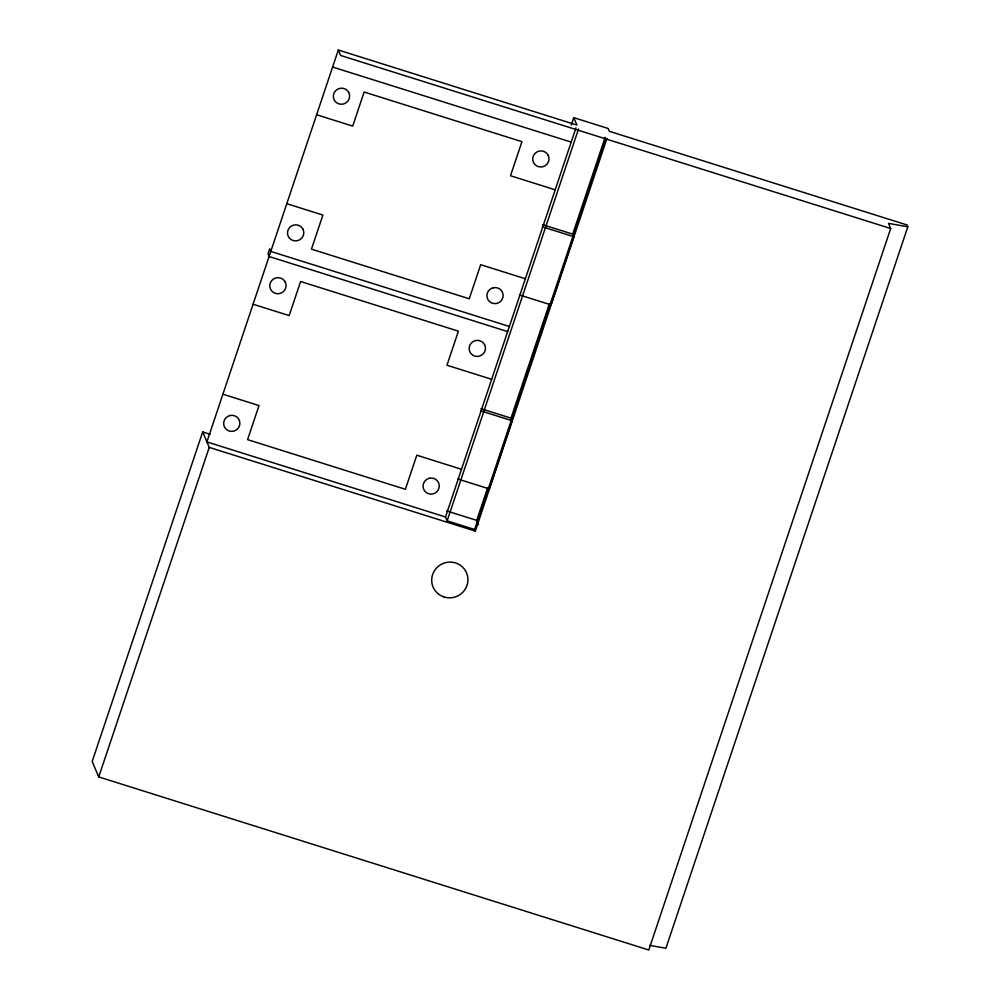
<?xml version="1.0" encoding="UTF-8"?>
<svg xmlns="http://www.w3.org/2000/svg" width="1000" height="1000" viewBox="0 0 1000 1000"><rect width="100%" height="100%" fill="white"/><g stroke="black" fill="none" stroke-linecap="round" stroke-linejoin="round"><path stroke-width="1.5" d="M210.113 434.275L202.675 431.938L92.175 761.488L98.737 776.938L648.787 950L890.688 228.525L888.512 223.388L907.825 226.775L665.913 948.25L649.562 945.375M907.825 226.775L907.05 224.975L609.35 131.312L608.138 128.475L573.763 117.662L576.912 125.062L338.325 50L206.912 441.912L445.5 516.987L447.137 520.85L474.637 529.5L475.325 531.112L209.237 447.388L202.675 431.938M98.737 776.938L209.237 447.388M571.3 125L573.763 117.662M445.5 516.987L575.95 127.9M447.137 520.85L578.55 128.925M478.525 524.612L476.725 520.388L487.688 487.738M457.738 478.975L489.25 488.888L512.1 420.725L511.012 418.15L549.375 303.75M519.45 294.938L550.962 304.862L573.812 236.7L572.712 234.125L605.188 137.275M474.637 529.5L605.55 139.062M475.325 531.112L606.962 138.412M890.688 228.525L340.65 55.475L338.325 50M332.612 67.038L571.188 142.1M316.613 114.75L352.713 126.112L364.137 92.025L521.938 141.675L510.5 175.75L555.2 189.812M542.638 224.662L572.712 234.125M542.3 226.788L573.812 236.7M286.788 203.7L322.887 215.062L311.462 249.137L469.25 298.788L480.675 264.7L525.375 278.762M509.375 326.475L270.788 251.412L269.7 248.837L267.987 253.95L269.075 256.525L507.663 331.587M253.075 304.237L289.175 315.587L300.6 281.512L458.4 331.163L446.975 365.238L491.662 379.3M480.938 408.688L511.012 418.15M480.588 410.812L512.1 420.725M222.913 394.2L259.012 405.562L247.587 439.637L405.375 489.288L416.8 455.213L461.5 469.275M446.65 510.925L476.725 520.388M493.387 287.738L491.375 288.45A8.175 8.025 -23 0 0 496.662 303.45L498.675 302.738A8.175 8.025 -23 0 0 493.387 287.738M230.113 415.5L228.113 416.213A8.175 8.025 -23 0 0 233.4 431.213L235.413 430.5A8.175 8.025 -23 0 0 230.113 415.5M429.513 478.237L427.5 478.95A8.175 8.025 -23 0 0 432.788 493.95L434.8 493.237A8.175 8.025 -23 0 0 429.513 478.237M548.138 155.225L546.938 153.5A8.175 8.025 -23 0 0 533.562 162.625L534.75 164.35A8.175 8.025 -23 0 0 548.138 155.225M348.75 92.5L347.55 90.775A8.175 8.025 -23 0 0 334.175 99.9L335.363 101.625A8.175 8.025 -23 0 0 348.75 92.5M484.6 344.712L483.413 342.987A8.175 8.025 -23 0 0 470.025 352.113L471.225 353.837A8.175 8.025 -23 0 0 484.6 344.712M302.925 229.15L301.725 227.438A8.175 8.025 -23 0 0 288.35 236.562L289.538 238.275A8.175 8.025 -23 0 0 302.925 229.15M285.212 281.975L284.012 280.25A8.175 8.025 -23 0 0 270.637 289.375L271.825 291.1A8.175 8.025 -23 0 0 285.212 281.975M444.1 597.013A18.162 17.825 -23 0 0 467.562 576.138A18.162 17.825 -23 0 0 437.788 566.763A18.162 17.825 -23 0 0 444.1 597.013"/></g></svg>
